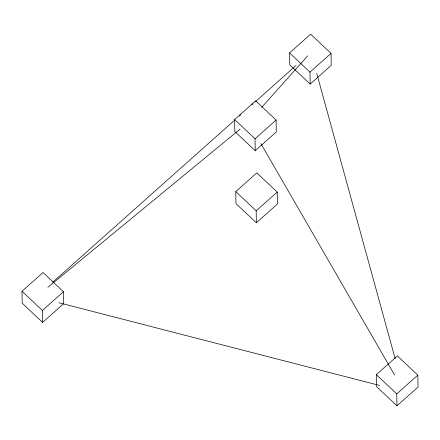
<?xml version="1.0" encoding="UTF-8"?>
<svg xmlns="http://www.w3.org/2000/svg" width="440" height="440" viewBox="0 0 440 440"><rect width="100%" height="100%" fill="white"/><g stroke="black" fill="none" stroke-linecap="round" stroke-linejoin="round"><path stroke-width="0.66" d="M261.718 107.355L307.72 55.809M22 291.247L43.043 272.503L63.459 291.72L63.646 303.666L42.598 322.41L22.187 303.193L22 291.247L42.411 310.464L42.598 322.41M289.586 52.916L310.635 34.172L331.045 53.394L331.232 65.34L310.189 84.084L289.773 64.862L289.586 52.916L309.997 72.138L310.189 84.084M234.636 119.559L255.684 100.815L276.095 120.032L276.281 131.978L255.239 150.722L234.823 131.505L234.636 119.559L255.046 138.776L255.239 150.722M52.624 282.282L234.548 120.247M239.162 116.138L240.697 114.769M251.972 104.726L253 103.813M255.046 101.992L296.043 65.472M42.411 310.464L63.459 291.72M309.997 72.138L331.045 53.394M255.046 138.776L276.095 120.032M235.769 191.637L256.817 172.893L277.228 192.11L277.415 204.056L256.366 222.799L235.956 203.583L235.769 191.637L256.179 210.854L256.366 222.799M256.179 210.854L277.228 192.11M376.354 374.66L397.403 355.916L417.813 375.139L418 387.084L396.957 405.829L376.541 386.606L376.354 374.66L396.764 393.882L396.957 405.829M396.764 393.882L417.813 375.139M47.9 287.276L240.02 129.14M58.856 302.726L379.66 385.457M260.893 143.583L394.658 375.139M316.734 73.42L395.181 358.71"/></g></svg>
